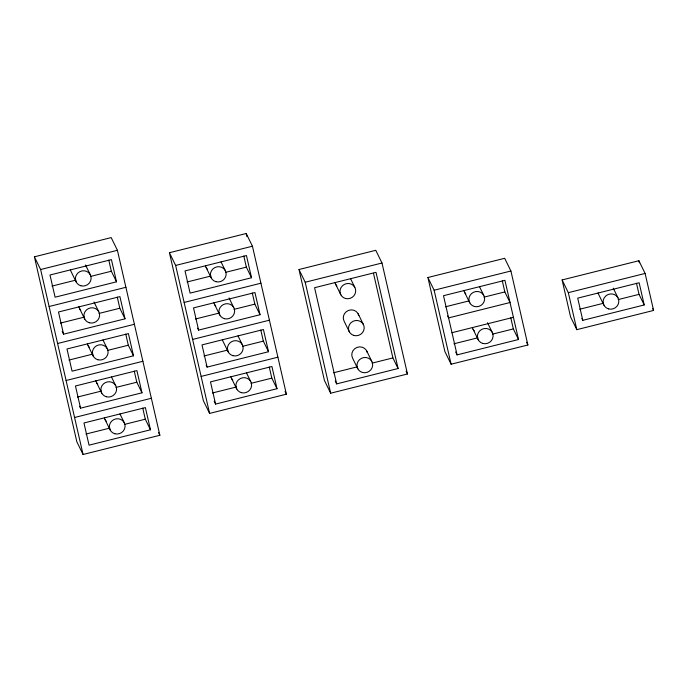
<?xml version="1.0" encoding="UTF-8"?>
<svg xmlns="http://www.w3.org/2000/svg" width="688" height="688" viewBox="0 0 688 688"><rect width="100%" height="100%" fill="white"/><g stroke="black" fill="none" stroke-linecap="round" stroke-linejoin="round"><path stroke-width="1.03" d="M34.4 256.813L111.189 237.601L117.416 250.303L159.857 435.272L83.067 454.493L76.841 441.782L34.4 256.813L40.626 269.524L83.067 454.493M40.626 269.524L117.416 250.303M169.42 252.728L246.209 233.507L252.436 246.218L286.389 394.19L209.599 413.411L203.373 400.7L169.42 252.728L175.646 265.439L209.599 413.411M51.987 286.088L75.938 280.093M90.515 276.447L111.336 271.235L116.521 281.822L55.092 297.199L50 275.002L111.43 259.625L116.521 281.822M175.646 265.439L252.436 246.218M49.115 306.521L125.904 287.3M187.007 282.003L210.958 276.008M225.535 272.353L246.356 267.142L251.541 277.737L190.12 293.114L185.02 270.917L246.45 255.54L251.541 277.737M60.475 323.076L84.426 317.082M99.003 313.436L119.824 308.224L125.01 318.819L63.58 334.196L62.169 331.306M298.979 269.524L375.768 250.303L381.995 263.014L407.459 373.988L330.67 393.209L324.444 380.498L298.979 269.524L305.205 282.235L330.67 393.209M184.135 302.436L260.924 283.215M57.603 343.51L134.392 324.289M305.205 282.235L381.995 263.014M195.495 318.991L219.446 312.997M234.023 309.351L254.844 304.139L260.03 314.726L198.608 330.102L197.662 328.176M68.963 360.073L92.914 354.079M107.491 350.433L128.312 345.213L133.498 355.808L72.068 371.185L66.977 348.988L128.407 333.611L133.498 355.808M427.902 277.513L504.682 258.292L510.909 271.003L527.885 344.989L451.104 364.21L444.878 351.499L427.902 277.513L434.128 290.224L451.104 364.21M192.623 339.425L269.412 320.204M66.091 380.507L142.88 361.286M434.128 290.224L510.909 271.003M203.983 355.988L227.934 349.994M242.511 346.339L263.332 341.128L268.518 351.723L207.097 367.1L206.151 365.173M77.452 397.062L101.403 391.068M115.98 387.421L136.8 382.21L141.986 392.805L80.565 408.173L79.619 406.255M445.489 306.779L468.399 301.052M484.008 297.139L504.837 291.927L510.023 302.522L448.593 317.899L447.656 315.973M562.096 279.947L638.885 260.726L645.112 273.437L653.6 310.434L576.811 329.655L570.584 316.944L562.096 279.947L568.322 292.658L576.811 329.655M201.111 376.422L277.9 357.201M568.322 292.658L645.112 273.437M74.579 417.496L151.369 398.275M451.99 332.691L513.42 317.314M212.472 392.977L236.423 386.983M251 383.336L271.82 378.125L277.006 388.711L215.585 404.088L214.166 401.199M579.692 309.222L603.634 303.227M618.211 299.572L639.032 294.361L644.226 304.956L582.796 320.333L581.85 318.406M85.94 434.059L109.891 428.065M124.468 424.41L145.288 419.198L150.474 429.794L89.053 445.17L83.953 422.974L145.383 407.597L150.474 429.794M333.542 372.776L357.493 366.781M372.07 363.135L392.891 357.923L398.085 368.519L336.656 383.887L335.237 381.006M453.977 343.776L477.928 337.782M492.505 334.136L513.325 328.924L518.511 339.511L457.081 354.888L455.671 351.998M652.714 308.62L653.6 310.434M613.223 288.143L617.944 297.775M603.987 305.317L598.801 294.722A7.929 7.577 -26.1 0 1 598.096 292.873M526.552 342.263L527.885 344.989M479.493 286.672L483.741 295.341M487.508 322.706L492.23 332.33M464.598 292.288L469.784 302.883M473.086 329.285L478.272 339.872M406.126 371.271L407.459 373.988M350.579 278.683L354.819 287.352M358.121 313.754L363.307 324.34M335.675 284.299L340.87 294.894M366.609 350.742L371.795 361.338M349.358 331.883L344.163 321.296A7.929 7.577 -26.1 0 1 348.455 310.434A7.929 7.577 -26.1 0 1 358.826 315.603M357.846 368.88L352.652 358.285A7.929 7.577 -26.1 0 1 356.943 347.431A7.929 7.577 -26.1 0 1 367.315 352.591M285.056 391.463L286.389 394.19M221.02 261.887L225.26 270.556M229.035 297.921L233.748 307.545M206.116 267.503L211.311 278.098M237.996 335.873L242.236 344.542M214.604 304.5L219.799 315.087M246.485 372.87L250.724 381.53M228.287 352.084L223.093 341.489A7.929 7.577 -26.1 0 1 222.396 339.64M231.581 378.486L236.775 389.073M85.527 265.009L90.24 274.641M158.524 432.546L159.857 435.272M94.015 302.006L98.728 311.638M76.282 282.183L71.096 271.597A7.929 7.577 -26.1 0 1 70.4 269.748M102.976 339.958L107.216 348.627M79.584 308.585L84.77 319.18M111.465 376.955L115.704 385.615M88.073 345.582L93.258 356.169M119.953 413.944L124.193 422.613M96.561 382.571L101.747 393.166M105.049 419.56L110.243 430.155M638.885 260.726L639.358 262.782M644.226 304.956L639.135 282.759L577.705 298.136L582.796 320.333M636.486 283.267L639.032 294.361M518.511 339.511L504.932 280.326L443.502 295.702L457.081 354.888M502.292 280.833L504.837 291.927M510.78 317.822L513.325 328.924M398.085 368.519L376.009 272.336L314.579 287.713L336.656 383.887M373.464 273.239L392.891 357.923M246.209 233.507L246.923 236.638M260.03 314.726L254.938 292.529L193.509 307.906L198.608 330.102M268.518 351.723L263.427 329.526L201.997 344.903L207.097 367.1M277.006 388.711L271.915 366.515L210.485 381.892L215.585 404.088M243.81 256.048L246.356 267.142M252.298 293.036L254.844 304.139M260.786 330.034L263.332 341.128M269.275 367.022L271.82 378.125M125.01 318.819L119.918 296.623L58.489 311.999L63.58 334.196M141.986 392.805L136.895 370.608L75.465 385.985L80.565 408.173M108.79 260.133L111.336 271.235M117.278 297.13L119.824 308.224M125.766 334.119L128.312 345.213M134.255 371.107L136.8 382.21M142.743 408.104L145.288 419.198M215.783 306.091A7.929 7.577 -26.1 0 1 213.908 302.651M232.759 380.077A7.929 7.577 -26.1 0 1 230.884 376.637M207.294 269.103A7.929 7.577 -26.1 0 1 205.42 265.654M89.251 347.173A7.929 7.577 -26.1 0 1 87.376 343.725M80.763 310.176A7.929 7.577 -26.1 0 1 78.888 306.736M97.739 384.162A7.929 7.577 -26.1 0 1 95.864 380.722M106.227 421.159A7.929 7.577 -26.1 0 1 104.352 417.711M336.853 285.89A7.929 7.577 -26.1 0 1 334.979 282.45M474.264 330.876A7.929 7.577 -26.1 0 1 472.381 327.436M465.776 293.879A7.929 7.577 -26.1 0 1 463.893 290.439M224.4 318.69A7.929 7.577 -26.1 0 0 234.453 309.394A7.929 7.577 -26.1 0 0 221.459 305.876A7.929 7.577 -26.1 0 0 224.4 318.69M241.376 392.676A7.929 7.577 -26.1 0 0 251.43 383.379A7.929 7.577 -26.1 0 0 238.444 379.853A7.929 7.577 -26.1 0 0 241.376 392.676M215.912 281.693A7.929 7.577 -26.1 0 0 225.965 272.405A7.929 7.577 -26.1 0 0 212.97 268.879A7.929 7.577 -26.1 0 0 215.912 281.693M232.888 355.679A7.929 7.577 -26.1 0 0 242.941 346.391A7.929 7.577 -26.1 0 0 229.955 342.865A7.929 7.577 -26.1 0 0 232.888 355.679M106.356 396.761A7.929 7.577 -26.1 0 0 116.41 387.473A7.929 7.577 -26.1 0 0 103.415 383.947A7.929 7.577 -26.1 0 0 106.356 396.761M80.892 285.778A7.929 7.577 -26.1 0 0 90.945 276.49A7.929 7.577 -26.1 0 0 77.95 272.964A7.929 7.577 -26.1 0 0 80.892 285.778M97.868 359.764A7.929 7.577 -26.1 0 0 107.921 350.476A7.929 7.577 -26.1 0 0 94.927 346.95A7.929 7.577 -26.1 0 0 97.868 359.764M114.844 433.75A7.929 7.577 -26.1 0 0 124.898 424.462A7.929 7.577 -26.1 0 0 111.903 420.936A7.929 7.577 -26.1 0 0 114.844 433.75M89.38 322.775A7.929 7.577 -26.1 0 0 99.433 313.487A7.929 7.577 -26.1 0 0 86.439 309.961A7.929 7.577 -26.1 0 0 89.38 322.775M362.456 372.475A7.929 7.577 -26.1 0 0 372.5 363.187A7.929 7.577 -26.1 0 0 359.514 359.661A7.929 7.577 -26.1 0 0 362.456 372.475M353.967 335.477A7.929 7.577 -26.1 0 0 364.012 326.189A7.929 7.577 -26.1 0 0 351.026 322.663A7.929 7.577 -26.1 0 0 353.967 335.477M345.471 298.489A7.929 7.577 -26.1 0 0 355.524 289.201A7.929 7.577 -26.1 0 0 342.538 285.675A7.929 7.577 -26.1 0 0 345.471 298.489M482.881 343.467A7.929 7.577 -26.1 0 0 492.926 334.179A7.929 7.577 -26.1 0 0 479.94 330.653A7.929 7.577 -26.1 0 0 482.881 343.467M474.393 306.478A7.929 7.577 -26.1 0 0 484.438 297.19A7.929 7.577 -26.1 0 0 471.452 293.664A7.929 7.577 -26.1 0 0 474.393 306.478M608.596 308.912A7.929 7.577 -26.1 0 0 618.641 299.624A7.929 7.577 -26.1 0 0 605.655 296.098A7.929 7.577 -26.1 0 0 608.596 308.912"/></g></svg>
